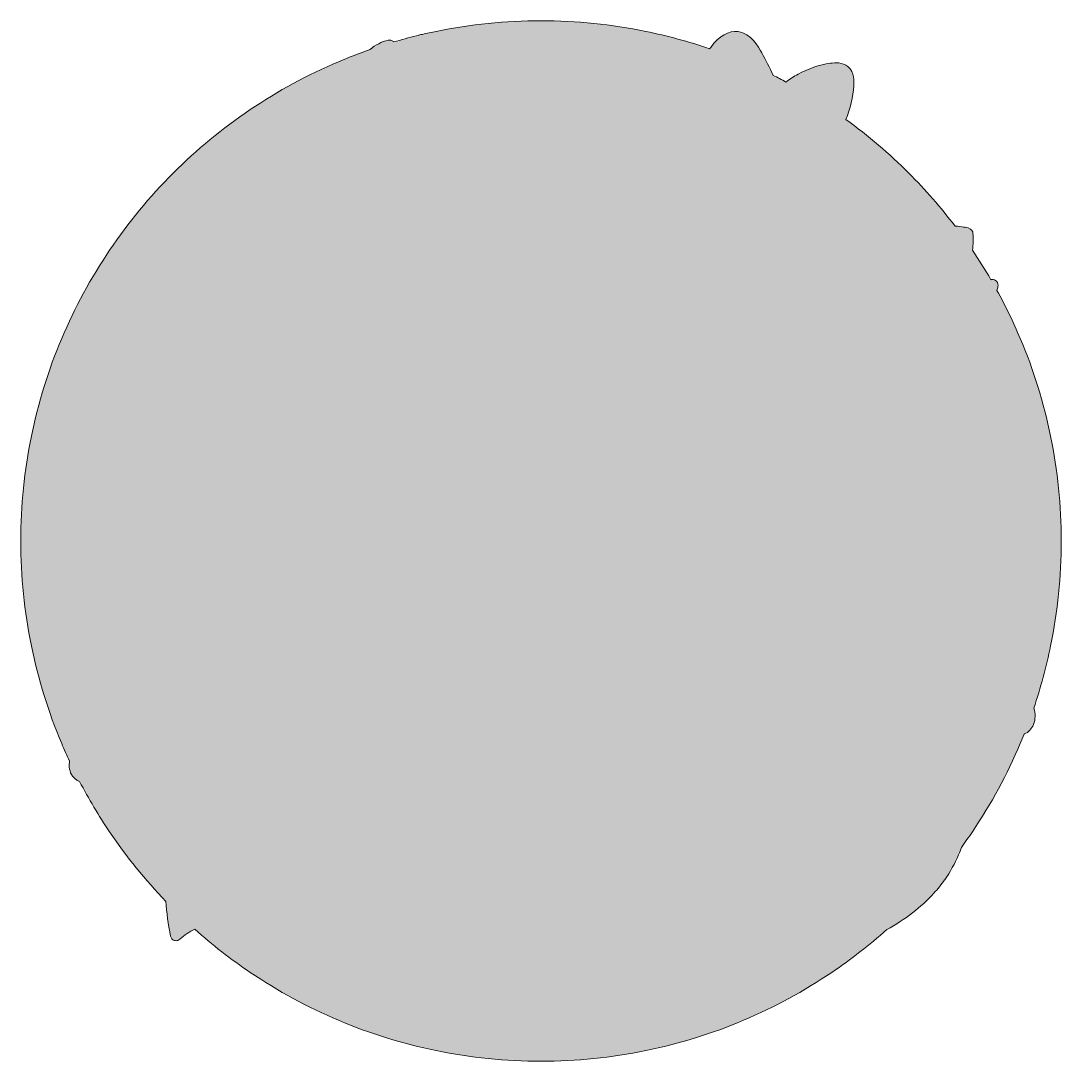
# Model space of a CAD drawing. Header units: inches. Extents: x -8.5 to 16.5, y -24.5 to 7.3.
# Drawn here: x 9.5 to 16.5, y -24.5 to -17.5 of the extents above; entities that cross this region are included whole.
import ezdxf

# ---------------------------------------------------------------- set-up
doc = ezdxf.new("R2010")
doc.units = ezdxf.units.IN
doc.header["$MEASUREMENT"] = 0
doc.layers.add('Layer 1', color=7, linetype='Continuous')

msp = doc.modelspace()

# ---------------------------------------------------------------- hatches: boundary and pattern name
at = {"layer": 'Layer 1'}
h = msp.add_hatch(color=215, dxfattribs=at)
h.dxf.hatch_style = 2
edge = h.paths.add_edge_path()
edge.add_spline(control_points=[(16.5, -21), (16.5, -20.7626), (16.4761, -20.5253), (16.4289, -20.2947), (16.3829, -20.0699), (16.3143, -19.8489), (16.2249, -19.6376), (16.1782, -19.5272), (16.1256, -19.4189), (16.0676, -19.3135), (16.0702, -19.3047), (16.0726, -19.2958), (16.0747, -19.2869), (16.0777, -19.2747), (16.0743, -19.2618), (16.0658, -19.2526), (16.0572, -19.2434), (16.0447, -19.2391), (16.0323, -19.2411), (16.0305, -19.2414), (16.0288, -19.2417), (16.027, -19.2419), (15.9878, -19.1745), (15.9463, -19.1084), (15.9027, -19.0438), (15.9088, -19.0057), (15.9101, -18.9671), (15.9064, -18.9293), (15.9054, -18.9194), (15.8999, -18.9016), (15.8741, -18.8937), (15.869, -18.8921), (15.8624, -18.8907), (15.854, -18.8892), (15.8415, -18.8871), (15.8241, -18.8848), (15.8024, -18.8826), (15.7969, -18.882), (15.7913, -18.8814), (15.7858, -18.8809), (15.6903, -18.7556), (15.5862, -18.6364), (15.4749, -18.5251), (15.3437, -18.3939), (15.2016, -18.2728), (15.0513, -18.1639), (15.0814, -18.0912), (15.0999, -18.0139), (15.1049, -17.9351), (15.1063, -17.9131), (15.1105, -17.8461), (15.0645, -17.8078), (15.0284, -17.7778), (14.9802, -17.7808), (14.9471, -17.7856), (14.8718, -17.7967), (14.7987, -17.8215), (14.7299, -17.8592), (14.7013, -17.8749), (14.6742, -17.8924), (14.6484, -17.9118), (14.6199, -17.8965), (14.5911, -17.8816), (14.5621, -17.8671), (14.5384, -17.8144), (14.5113, -17.764), (14.4856, -17.7163), (14.4624, -17.6731), (14.414, -17.5831), (14.3265, -17.5726), (14.2625, -17.5649), (14.2003, -17.6005), (14.1416, -17.6786), (14.1392, -17.6817), (14.1368, -17.6849), (14.1345, -17.688), (13.9941, -17.64), (13.8505, -17.6008), (13.7053, -17.5711), (13.4747, -17.5239), (13.2374, -17.5), (13, -17.5), (12.7626, -17.5), (12.5253, -17.5239), (12.2947, -17.5711), (12.2639, -17.5774), (12.2333, -17.5841), (12.2027, -17.5913), (12.1892, -17.5933), (12.1758, -17.5965), (12.1625, -17.6009), (12.1109, -17.6136), (12.0596, -17.6274), (12.0086, -17.6425), (12.0079, -17.6417), (12.0072, -17.641), (12.0065, -17.6403), (11.9973, -17.6311), (11.9839, -17.6273), (11.9713, -17.6304), (11.9274, -17.6409), (11.887, -17.6619), (11.8505, -17.6932), (11.7786, -17.7182), (11.7076, -17.7455), (11.6376, -17.7751), (11.4302, -17.8628), (11.2302, -17.9714), (11.0431, -18.0978), (10.8578, -18.223), (10.6835, -18.3668), (10.5251, -18.5251), (10.3668, -18.6835), (10.223, -18.8578), (10.0978, -19.0431), (9.9714, -19.2302), (9.8628, -19.4302), (9.7751, -19.6376), (9.6857, -19.8489), (9.6171, -20.0699), (9.5711, -20.2947), (9.5239, -20.5253), (9.5, -20.7626), (9.5, -21), (9.5, -21.2374), (9.5239, -21.4747), (9.5711, -21.7053), (9.6171, -21.9301), (9.6857, -22.1511), (9.7751, -22.3624), (9.7919, -22.4023), (9.8096, -22.4419), (9.828, -22.4812), (9.8256, -22.4943), (9.825, -22.5074), (9.8261, -22.5205), (9.8292, -22.5579), (9.8466, -22.5888), (9.8752, -22.6075), (9.8817, -22.6117), (9.8885, -22.6152), (9.8957, -22.618), (9.9566, -22.7346), (10.0242, -22.848), (10.0978, -22.9569), (10.2099, -23.1229), (10.337, -23.2801), (10.4761, -23.4249), (10.4815, -23.5009), (10.492, -23.579), (10.5076, -23.6589), (10.5102, -23.672), (10.5195, -23.6827), (10.5322, -23.6871), (10.5361, -23.6885), (10.5403, -23.6892), (10.5444, -23.6892), (10.5532, -23.6892), (10.562, -23.686), (10.5689, -23.68), (10.6018, -23.6515), (10.6352, -23.629), (10.6703, -23.612), (10.788, -23.717), (10.9128, -23.8142), (11.0431, -23.9022), (11.2302, -24.0286), (11.4302, -24.1372), (11.6376, -24.2249), (11.8489, -24.3143), (12.0699, -24.3829), (12.2947, -24.4289), (12.5253, -24.4761), (12.7626, -24.5), (13, -24.5), (13.2374, -24.5), (13.4747, -24.4761), (13.7053, -24.4289), (13.9301, -24.3829), (14.1511, -24.3143), (14.3624, -24.2249), (14.5698, -24.1372), (14.7698, -24.0286), (14.9569, -23.9022), (15.086, -23.815), (15.2096, -23.7189), (15.3263, -23.615), (15.4508, -23.5467), (15.5575, -23.4645), (15.6429, -23.3702), (15.6693, -23.3411), (15.6934, -23.311), (15.7155, -23.2799), (15.7156, -23.2797), (15.7158, -23.2794), (15.716, -23.2791), (15.7535, -23.2261), (15.7847, -23.1703), (15.8093, -23.1121), (15.8094, -23.1118), (15.8095, -23.1115), (15.8096, -23.1112), (15.8166, -23.0948), (15.823, -23.0781), (15.8289, -23.0612), (15.854, -23.0269), (15.8785, -22.9921), (15.9022, -22.9569), (16.0286, -22.7698), (16.1372, -22.5698), (16.2249, -22.3624), (16.2338, -22.3414), (16.2424, -22.3204), (16.2509, -22.2992), (16.2515, -22.299), (16.2522, -22.2987), (16.2528, -22.2985), (16.2803, -22.2869), (16.302, -22.2641), (16.314, -22.2343), (16.3276, -22.2003), (16.328, -22.1601), (16.3152, -22.1251), (16.3618, -21.9877), (16.3999, -21.8472), (16.4289, -21.7053), (16.4761, -21.4747), (16.5, -21.2374), (16.5, -21)], knot_values=[0, 0, 0, 0, 1, 1, 1, 2, 2, 2, 3, 3, 3, 4, 4, 4, 5, 5, 5, 6, 6, 6, 7, 7, 7, 8, 8, 8, 9, 9, 9, 10, 10, 10, 11, 11, 11, 12, 12, 12, 13, 13, 13, 14, 14, 14, 15, 15, 15, 16, 16, 16, 17, 17, 17, 18, 18, 18, 19, 19, 19, 20, 20, 20, 21, 21, 21, 22, 22, 22, 23, 23, 23, 24, 24, 24, 25, 25, 25, 26, 26, 26, 27, 27, 27, 28, 28, 28, 29, 29, 29, 30, 30, 30, 31, 31, 31, 32, 32, 32, 33, 33, 33, 34, 34, 34, 35, 35, 35, 36, 36, 36, 37, 37, 37, 38, 38, 38, 39, 39, 39, 40, 40, 40, 41, 41, 41, 42, 42, 42, 43, 43, 43, 44, 44, 44, 45, 45, 45, 46, 46, 46, 47, 47, 47, 48, 48, 48, 49, 49, 49, 50, 50, 50, 51, 51, 51, 52, 52, 52, 53, 53, 53, 54, 54, 54, 55, 55, 55, 56, 56, 56, 57, 57, 57, 58, 58, 58, 59, 59, 59, 60, 60, 60, 61, 61, 61, 62, 62, 62, 63, 63, 63, 64, 64, 64, 65, 65, 65, 66, 66, 66, 67, 67, 67, 68, 68, 68, 69, 69, 69, 70, 70, 70, 71, 71, 71, 72, 72, 72, 73, 73, 73, 74, 74, 74, 75, 75, 75, 76, 76, 76, 76], degree=3, periodic=1)

# ---------------------------------------------------------------- linework, layer by layer
at = {"layer": 'Layer 1', "lineweight": 0}
msp.add_open_spline([(16.5, -21), (16.5, -20.7626), (16.4761, -20.5253), (16.4289, -20.2947), (16.3829, -20.0699), (16.3143, -19.8489), (16.2249, -19.6376), (16.1782, -19.5272), (16.1256, -19.4189), (16.0676, -19.3135), (16.0702, -19.3047), (16.0726, -19.2958), (16.0747, -19.2869), (16.0777, -19.2747), (16.0743, -19.2618), (16.0658, -19.2526), (16.0572, -19.2434), (16.0447, -19.2391), (16.0323, -19.2411), (16.0305, -19.2414), (16.0288, -19.2417), (16.027, -19.2419), (15.9878, -19.1745), (15.9463, -19.1084), (15.9027, -19.0438), (15.9088, -19.0057), (15.9101, -18.9671), (15.9064, -18.9293), (15.9054, -18.9194), (15.8999, -18.9016), (15.8741, -18.8937), (15.869, -18.8921), (15.8624, -18.8907), (15.854, -18.8892), (15.8415, -18.8871), (15.8241, -18.8848), (15.8024, -18.8826), (15.7969, -18.882), (15.7913, -18.8814), (15.7858, -18.8809), (15.6903, -18.7556), (15.5862, -18.6364), (15.4749, -18.5251), (15.3437, -18.3939), (15.2016, -18.2728), (15.0513, -18.1639), (15.0814, -18.0912), (15.0999, -18.0139), (15.1049, -17.9351), (15.1063, -17.9131), (15.1105, -17.8461), (15.0645, -17.8078), (15.0284, -17.7778), (14.9802, -17.7808), (14.9471, -17.7856), (14.8718, -17.7967), (14.7987, -17.8215), (14.7299, -17.8592), (14.7013, -17.8749), (14.6742, -17.8924), (14.6484, -17.9118), (14.6199, -17.8965), (14.5911, -17.8816), (14.5621, -17.8671), (14.5384, -17.8144), (14.5113, -17.764), (14.4856, -17.7163), (14.4624, -17.6731), (14.414, -17.5831), (14.3265, -17.5726), (14.2625, -17.5649), (14.2003, -17.6005), (14.1416, -17.6786), (14.1392, -17.6817), (14.1368, -17.6849), (14.1345, -17.688), (13.9941, -17.64), (13.8505, -17.6008), (13.7053, -17.5711), (13.4747, -17.5239), (13.2374, -17.5), (13, -17.5), (12.7626, -17.5), (12.5253, -17.5239), (12.2947, -17.5711), (12.2639, -17.5774), (12.2333, -17.5841), (12.2027, -17.5913), (12.1892, -17.5933), (12.1758, -17.5965), (12.1625, -17.6009), (12.1109, -17.6136), (12.0596, -17.6274), (12.0086, -17.6425), (12.0079, -17.6417), (12.0072, -17.641), (12.0065, -17.6403), (11.9973, -17.6311), (11.9839, -17.6273), (11.9713, -17.6304), (11.9274, -17.6409), (11.887, -17.6619), (11.8505, -17.6932), (11.7786, -17.7182), (11.7076, -17.7455), (11.6376, -17.7751), (11.4302, -17.8628), (11.2302, -17.9714), (11.0431, -18.0978), (10.8578, -18.223), (10.6835, -18.3668), (10.5251, -18.5251), (10.3668, -18.6835), (10.223, -18.8578), (10.0978, -19.0431), (9.9714, -19.2302), (9.8628, -19.4302), (9.7751, -19.6376), (9.6857, -19.8489), (9.6171, -20.0699), (9.5711, -20.2947), (9.5239, -20.5253), (9.5, -20.7626), (9.5, -21), (9.5, -21.2374), (9.5239, -21.4747), (9.5711, -21.7053), (9.6171, -21.9301), (9.6857, -22.1511), (9.7751, -22.3624), (9.7919, -22.4023), (9.8096, -22.4419), (9.828, -22.4812), (9.8256, -22.4943), (9.825, -22.5074), (9.8261, -22.5205), (9.8292, -22.5579), (9.8466, -22.5888), (9.8752, -22.6075), (9.8817, -22.6117), (9.8885, -22.6152), (9.8957, -22.618), (9.9566, -22.7346), (10.0242, -22.848), (10.0978, -22.9569), (10.2099, -23.1229), (10.337, -23.2801), (10.4761, -23.4249), (10.4815, -23.5009), (10.492, -23.579), (10.5076, -23.6589), (10.5102, -23.672), (10.5195, -23.6827), (10.5322, -23.6871), (10.5361, -23.6885), (10.5403, -23.6892), (10.5444, -23.6892), (10.5532, -23.6892), (10.562, -23.686), (10.5689, -23.68), (10.6018, -23.6515), (10.6352, -23.629), (10.6703, -23.612), (10.788, -23.717), (10.9128, -23.8142), (11.0431, -23.9022), (11.2302, -24.0286), (11.4302, -24.1372), (11.6376, -24.2249), (11.8489, -24.3143), (12.0699, -24.3829), (12.2947, -24.4289), (12.5253, -24.4761), (12.7626, -24.5), (13, -24.5), (13.2374, -24.5), (13.4747, -24.4761), (13.7053, -24.4289), (13.9301, -24.3829), (14.1511, -24.3143), (14.3624, -24.2249), (14.5698, -24.1372), (14.7698, -24.0286), (14.9569, -23.9022), (15.086, -23.815), (15.2096, -23.7189), (15.3263, -23.615), (15.4508, -23.5467), (15.5575, -23.4645), (15.6429, -23.3702), (15.6693, -23.3411), (15.6934, -23.311), (15.7155, -23.2799), (15.7156, -23.2797), (15.7158, -23.2794), (15.716, -23.2791), (15.7535, -23.2261), (15.7847, -23.1703), (15.8093, -23.1121), (15.8094, -23.1118), (15.8095, -23.1115), (15.8096, -23.1112), (15.8166, -23.0948), (15.823, -23.0781), (15.8289, -23.0612), (15.854, -23.0269), (15.8785, -22.9921), (15.9022, -22.9569), (16.0286, -22.7698), (16.1372, -22.5698), (16.2249, -22.3624), (16.2338, -22.3414), (16.2424, -22.3204), (16.2509, -22.2992), (16.2515, -22.299), (16.2522, -22.2987), (16.2528, -22.2985), (16.2803, -22.2869), (16.302, -22.2641), (16.314, -22.2343), (16.3276, -22.2003), (16.328, -22.1601), (16.3152, -22.1251), (16.3618, -21.9877), (16.3999, -21.8472), (16.4289, -21.7053), (16.4761, -21.4747), (16.5, -21.2374), (16.5, -21)], degree=3, knots=[0, 0, 0, 0, 1, 1, 1, 2, 2, 2, 3, 3, 3, 4, 4, 4, 5, 5, 5, 6, 6, 6, 7, 7, 7, 8, 8, 8, 9, 9, 9, 10, 10, 10, 11, 11, 11, 12, 12, 12, 13, 13, 13, 14, 14, 14, 15, 15, 15, 16, 16, 16, 17, 17, 17, 18, 18, 18, 19, 19, 19, 20, 20, 20, 21, 21, 21, 22, 22, 22, 23, 23, 23, 24, 24, 24, 25, 25, 25, 26, 26, 26, 27, 27, 27, 28, 28, 28, 29, 29, 29, 30, 30, 30, 31, 31, 31, 32, 32, 32, 33, 33, 33, 34, 34, 34, 35, 35, 35, 36, 36, 36, 37, 37, 37, 38, 38, 38, 39, 39, 39, 40, 40, 40, 41, 41, 41, 42, 42, 42, 43, 43, 43, 44, 44, 44, 45, 45, 45, 46, 46, 46, 47, 47, 47, 48, 48, 48, 49, 49, 49, 50, 50, 50, 51, 51, 51, 52, 52, 52, 53, 53, 53, 54, 54, 54, 55, 55, 55, 56, 56, 56, 57, 57, 57, 58, 58, 58, 59, 59, 59, 60, 60, 60, 61, 61, 61, 62, 62, 62, 63, 63, 63, 64, 64, 64, 65, 65, 65, 66, 66, 66, 67, 67, 67, 68, 68, 68, 69, 69, 69, 70, 70, 70, 71, 71, 71, 72, 72, 72, 73, 73, 73, 74, 74, 74, 75, 75, 75, 76, 76, 76, 76], dxfattribs=at)

doc.saveas('drawing.dxf')
